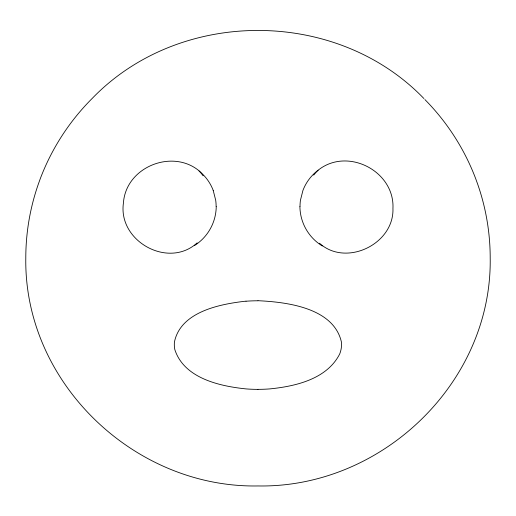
<?xml version="1.0" encoding="UTF-8"?>
<svg xmlns="http://www.w3.org/2000/svg" width="516" height="516" viewBox="0 0 516 516"><rect width="100%" height="100%" fill="white"/><g stroke="black" fill="none" stroke-linecap="round" stroke-linejoin="round"><path stroke-width="0.77" d="M197.157 242.868C168.435 269.204 117.906 241.288 123.421 203.072C125.923 165.055 177.181 146.712 203.085 174.634A46.111 45.343 -62 0 1 213.218 190.43M300.022 206.426A45.369 44.621 62 0 1 300.447 200.227L302.931 190.436A46.111 45.343 62 0 1 313.064 174.64L313.367 174.324A46.821 46.04 62 0 1 318.14 170.203C347.436 146.718 394.766 171.125 392.947 208.438C394.23 244.132 345.952 267.327 319.507 243.223M246.009 301.144C220.203 304.027 180.929 311.548 174.492 341.734A24.271 23.878 31 0 0 174.84 349.642C184.154 378.325 219.648 386.2 246.158 388.916A154.742 154.665 -0.7 0 0 257.929 389.374M258 300.705C286.419 302.034 333.317 307.601 341.353 341.734A24.271 23.878 -31.3 0 1 340.999 349.655L340.457 351.764A27.116 26.677 -30.9 0 1 339.612 354.15C326.744 379.183 295.526 386.323 269.752 388.909A154.723 154.613 -0.1 0 1 258 389.348M423.926 98.543L423.539 98.156C336.129 7.882 179.871 7.882 92.461 98.156L90.913 99.717A227.427 227.427 0 0 0 40.3 178.626L38.371 184.012A224.254 224.254 0 0 0 25.794 258C23.904 382.698 134.328 488.175 258 485.949C381.666 488.175 492.116 382.691 490.2 258A224.254 224.254 0 0 0 477.623 184.012L475.675 178.639A227.427 227.427 0 0 0 425.068 99.736L424.9 99.517M213.211 190.436L215.694 200.227A45.369 44.621 -62 0 1 216.12 206.426M246.016 301.221A152.691 145.802 0 0 1 257.929 300.783M322.307 245.964A46.182 45.414 62 0 1 299.906 206.419M313.722 175.118A44.466 43.725 62 0 1 318.133 170.196M216.236 206.419A46.176 45.408 -62 0 1 194.474 245.564M199.041 170.996A44.776 44.034 -62 0 1 203.117 175.801"/></g></svg>
